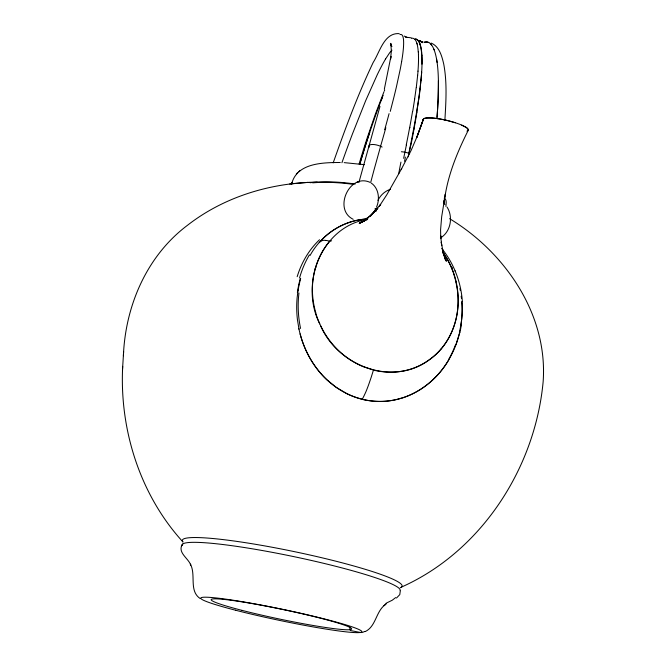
<?xml version="1.0" encoding="UTF-8"?>
<svg xmlns="http://www.w3.org/2000/svg" width="666" height="666" viewBox="0 0 666 666"><rect width="100%" height="100%" fill="white"/><g stroke="black" fill="none" stroke-linecap="round" stroke-linejoin="round"><path stroke-width="1" d="M122.694 366.375C119.397 429.587 139.977 494.796 182.9 541.891M400.283 591L399.783 594.621L396.495 598.026M123.401 355.727C125.374 305.752 146.861 255.744 187.496 225.275C224.234 196.661 270.954 182.642 317.224 182.118M122.469 370.313L123.635 351.565M421.645 72.136L421.503 74.151M444.896 119.947C446.012 101.332 447.194 82.418 443.714 63.978C441.858 56.086 439.385 46.478 431.135 43.057M418.007 71.104L417.848 73.11A152.889 20.921 -74.9 0 1 417.649 75.266M437.004 117.574L437.554 109.823A179.204 32.043 -78.6 0 0 438.136 98.71L438.395 80.711M417.657 75.258L416.275 87.621M445.912 206.427C445.979 203.813 447.177 199.658 444.214 198.168M420.088 88.695L421.345 76.307A152.839 22.403 -74.9 0 0 421.511 74.142M418.614 100.033L416.716 112.521M414.693 98.926L412.704 111.397M297.985 290.776L297.111 297.918A110.589 102.814 43.4 0 0 297.452 319.863L299.001 329.237M443.947 201.848L443.698 203.155L445.404 194.014L441.675 216.691L440.576 229.812L440.767 238.636L440.676 235.764L441.7 245.637L441.267 242.158L443.315 253.172L442.432 248.934L445.721 260.664L442.557 251.215L446.403 261.238L444.247 255.478M413.944 128.505L413.811 129.262M409.715 128.122L409.856 127.373M410.647 145.613L408.691 155.103M406.51 144.472L403.646 158.325M445.188 195.196C448.926 172.286 457.967 150.749 468.34 130.128M408.325 156.851L408.508 155.977M384.324 89.236L390.934 56.41L390.559 59.108L391.358 50.816L390.775 43.348L391.6 46.395L390.959 45.23L391.941 46.453M459.74 332.309L459.407 333.649M459.598 332.867L455.944 344.747M358.857 182.601L379.978 106.452M459.299 334.099L458.949 335.431A111.663 104.637 37.6 0 1 450.041 357.55C439.593 376.598 422.094 392.099 401.099 398.326M390.268 111.38L393.564 98.576A180.528 18.057 -71.5 0 0 396.42 86.855L400.116 69.83A150.599 15.243 -71.4 0 0 401.673 61.389M370.845 181.876L372.71 174.867A181.96 9.382 -73.2 0 1 374.125 169.572L381.202 144.114A178.272 12.179 -72.4 0 0 385.622 128.496L385.839 127.722M369.73 132.351L367.948 137.745A151.007 21.354 -75 0 0 364.202 149.542L362.704 154.412A141.159 19.805 -75 0 0 359.782 164.186A142.715 20.047 -75 0 1 364.202 149.542A151.523 21.429 -75 0 1 369.73 132.376A152.914 21.67 -75 0 1 375.366 116.026A153.147 21.737 -75 0 1 381.052 100.741L382.467 97.094L381.052 100.708M333.191 162.845C345.188 128.846 357.709 94.93 373.235 62.363C379.77 52.248 384.057 32.551 399.234 33.633M423.276 119.514L416.774 137.537L423.451 119.072L416.899 137.005L411.113 150.449L401.148 169.58M376.465 207.234C380.078 199.217 378.854 188.145 371.12 182.975M382.825 96.204L383.175 95.321M383.999 91.683L375.541 113.67L367.316 137.571A150.824 21.345 -74.9 0 0 363.328 150.033L362.038 154.229A141.167 19.863 -74.9 0 0 359.099 163.986M384.357 90.834L384.707 89.993M291.483 184.191L292.249 182.384L291.6 184.174C296.586 162.995 322.644 162.521 340.251 162.504M181.926 545.113C177.88 552.955 188.486 558.374 190.767 565.101L190.351 564.11C196.287 574.733 188.644 590.825 200.166 598.534M315.201 268.589L315.834 267.449M401.69 168.581L386.829 194.705L379.32 206.227L380.694 204.32L369.971 216.633L377.905 208.158L366.417 219.305M375.882 208.5C373.659 213.062 369.896 216.933 365.234 218.997M377.955 200.374C380.436 195.18 385.031 191.05 390.509 189.236M310.09 255.436C321.528 234.574 343.706 219.813 367.682 218.947M385.622 58.908L389.352 53.222A137.604 13.745 -71.4 0 1 391.858 50.275L391.966 50.175M182.709 544.014L181.402 546.145L182.218 544.763A111.322 11.33 11.8 0 1 294.405 556.751A111.322 11.33 11.8 0 1 400.075 590.634M448.826 359.682C434.682 384.515 407.334 402.306 378.296 401.398A73.993 69.505 42.3 0 1 346.795 393.623L336.205 387.346L326.914 379.803A82.9 77.672 42.1 0 1 320.363 372.977C309.548 360.364 302.272 344.888 298.876 328.654M441.15 348.842C433 358.45 422.086 365.676 410.023 369.322A70.08 61.488 32.7 0 1 401.257 371.32A69.073 60.631 32.8 0 1 373.443 370.105M320.579 241.075C332.234 228.18 348.976 220.205 366.292 219.039M395.679 597.585L392.216 600.241L387.038 602.763A29.021 27.431 83.1 0 0 385.764 603.513M298.793 171.645L299.941 170.604M296.337 173.884L297.511 172.827M386.355 603.804L383.991 605.677L384.848 604.961C375.782 611.912 375.99 626.465 365.243 631.576M365.85 219.688L361.555 222.511L367.807 218.431M440.401 237.978C450.715 232.001 453.421 216.9 447.061 207.093M365.967 219.813L359.182 223.593L364.26 220.821L359.823 222.702L367.033 219.755M370.163 182.409C349.425 172.752 332.925 209.515 353.188 219.289M357.093 182.259L358.216 181.701M364.752 631.435L363.819 631.876A10.273 9.79 85.8 0 1 360.864 632.567L350.791 630.594A1.29 1.232 87.4 0 1 350.008 629.703A30.819 29.504 -89.1 0 0 349.742 627.197M401.332 587.146C481.451 551.456 535.173 467.99 543.14 381.743C548.06 314.768 505.327 252.347 449.592 218.681M424.075 42.308L426.931 41.983A170.013 30.669 -78.6 0 1 428.812 42.582A167.582 30.236 -78.6 0 1 431.476 44.913A166.4 30.02 -78.5 0 1 433.766 48.984L434.132 49.883M399.933 34.557L400.724 34.432A169.672 17.091 -71.5 0 1 402.722 36.097L402.947 36.688A167.241 16.85 -71.5 0 1 403.554 40.285L403.596 41.101A166.592 16.792 -71.5 0 1 403.288 49.475L402.997 52.206A155.861 15.751 -71.4 0 1 401.69 61.264M331.585 240.792L329.578 241.242A26.607 14.003 58.5 0 0 325.782 240.451M366.641 219.397C320.729 227.489 299.667 284.415 319.755 323.892M411.405 38.303L412.063 38.212A172.261 23.676 -74.8 0 1 415.01 39.602M289.693 183.991L307.967 182.392M344.189 162.629L364.435 164.669M422.868 41.683L420.712 41.317M411.13 37.82L405.76 37.146L407.009 37.537L404.237 36.064M419.821 41.192L422.236 41.925M455.377 122.769L447.469 120.554A21.67 3.73 13.8 0 0 439.46 118.906L433.566 118.115A25.824 4.437 13.8 0 0 430.569 117.907L429.67 117.874A27.506 4.72 13.8 0 0 427.322 117.915L426.656 117.974A29.212 5.012 13.8 0 0 423.351 120.013L423.285 119.822A29.229 5.012 13.8 0 1 426.19 118.024L431.751 117.965A25.058 4.304 13.8 0 1 435.506 118.323L439.768 118.956A21.595 3.721 13.8 0 1 447.977 120.679L449.167 120.979A19.98 3.447 13.8 0 1 453.812 122.278L454.92 122.619A21.595 3.721 13.8 0 1 461.929 125.2L465.126 126.756A25.649 4.412 13.8 0 1 467.232 128.172L467.59 128.488A27.522 4.729 13.8 0 1 468.256 129.371L468.348 129.637A29.246 5.028 13.9 0 1 466.899 131.152M375.05 208.408L376.914 209.241M461.713 125.1L466.7 127.747L468.373 129.828M420.096 40.842L422.394 42.707L420.146 40.884M443.997 203.679L444.855 204.42M430.885 44.214L431.476 44.913M415.026 39.535L415.434 40.052A169.572 23.293 -74.8 0 1 416.908 43.365M441.641 248.385C453.904 263.345 461.005 282.309 462.37 301.556M443.298 252.955C466.724 285.19 462.853 336.505 428.929 360.056C392.399 387.021 337.745 365.709 320.687 325.899M443.789 253.679L445.721 256.701A84.033 73.36 31.6 0 1 450.715 266.109L453.355 272.627L456.243 282.625M451.215 266.483L452.097 268.148M451.182 266.425L452.106 268.198M443.714 201.007L444.538 202.664M455.069 270.779L455.353 271.545M420.013 44.181L420.254 44.922L420.013 44.181A169.43 24.534 -75.2 0 0 417.932 40.41L418.381 40.901A169.505 24.575 -75.2 0 1 420.038 44.106M315.676 312.812C319.605 326.198 326.831 338.594 336.563 348.601A70.821 62.121 32.8 0 0 363.261 366.7L373.451 370.055L371.245 377.123A78.197 12.704 -75.7 0 1 369.921 381.027A47.644 8.075 -75.9 0 1 365.95 391.675A61.064 10.198 -75.7 0 1 362.271 399.209M416.933 43.29L417.149 44.031M300.108 333.891C305.669 355.286 318.406 375.091 336.73 387.712A74.709 70.155 42.2 0 0 362.262 399.275M436.555 59.016L437.096 62.396A154.745 28.005 -78.5 0 1 438.037 71.77A149.867 27.164 -78.4 0 1 438.419 82.917A162.221 29.262 -78.5 0 1 438.245 95.696A179.237 32.043 -78.6 0 1 437.554 109.823A186.305 33.375 -78.6 0 1 437.021 117.324M375.791 209.499L376.007 211.48M421.636 52.739L421.836 55.311M418.331 51.79L418.473 54.346M369.239 147.178A8.433 3.064 16.5 0 1 372.485 144.464A8.433 3.064 16.5 0 1 382.109 147.061M424.217 42.258A160.24 28.888 -78.5 0 1 425.824 41.95A170.03 30.678 -78.6 0 1 428.812 42.582M433.766 48.984A168.148 30.328 -78.6 0 1 435.656 54.812A163.295 29.479 -78.5 0 1 437.096 62.396M417.932 40.426A172.036 24.9 -75.3 0 0 415.251 38.986A172.178 24.95 -75.2 0 1 417.965 40.301M420.213 45.047A167.774 24.334 -75.1 0 1 421.578 52.922M420.288 44.797A167.649 24.384 -75.1 0 1 421.703 52.539M421.595 52.88A159.032 23.168 -75 0 1 421.928 64.078M422.003 63.978A151.299 22.178 -74.9 0 1 421.661 72.219A153.313 22.453 -74.9 0 1 420.987 80.095M421.869 55.211A157.476 23.01 -75 0 1 422.036 63.778M420.929 80.245A163.445 23.876 -75 0 1 419.996 88.919M419.921 89.094A176.981 25.816 -75 0 1 417.349 107.684M420.204 88.445A175.091 25.674 -74.9 0 1 418.731 99.783M417.282 107.817A188.32 27.539 -75 0 1 413.544 129.72M413.453 129.87A200.499 29.454 -74.9 0 1 408.716 153.813M414.061 128.829A198.693 29.487 -74.9 0 1 410.897 145.246M404.545 161.272A163.361 36.688 -72.7 0 1 405.394 157.084M401.365 151.756A10.132 3.58 11.9 0 1 409.648 153.563M182.959 541.957A112.246 11.772 11.8 0 1 295.429 551.864A112.246 11.772 11.8 0 1 400.266 587.737M312.662 182.842A88.203 30.211 12 0 1 353.196 184.34M297.178 276.681A107.084 89.061 62.2 0 1 319.514 239.752M298.043 290.801A107.584 84.973 73 0 1 300.666 278.48M299.575 277.905A107.85 87.055 70.1 0 1 309.415 254.828M297.377 292.599A107.059 84.457 73.1 0 1 300.333 278.305M401.074 398.251A75.891 71.27 42.1 0 1 362.254 399.35M459.89 288.561A107.584 98.66 -22.3 0 1 460.298 290.451M461.297 296.195A107.584 98.66 -22.3 0 1 461.555 298.127M461.938 302.006A107.584 98.66 -22.3 0 1 459.373 332.251M315.784 312.795A94.339 82.184 33.6 0 1 329.653 241.3M455.586 344.597A110.389 103.413 39.1 0 1 448.601 359.548M461.347 324.8A106.735 97.669 -23.9 0 1 459.781 332.9M461.272 296.578A108.308 99.117 -23.5 0 1 461.53 298.559M461.838 301.556A108.308 99.117 -23.5 0 1 460.939 324.767M319.247 242.607A30.703 16.15 58.4 0 1 321.994 240.651M300.557 328.438A110.781 100.966 51.5 0 1 298.942 292.982M456.019 282.642A94.464 82.692 31.1 0 1 441.183 348.867M321.978 240.634A23.81 12.512 58.4 0 1 325.757 240.401M310.031 182.725A86.722 29.77 12 0 1 355.228 184.016M385.581 58.983A145.138 14.527 -71.4 0 0 382.401 64.602L381.21 66.841A139.694 13.953 -71.4 0 0 377.264 74.709L365.617 100.816L352.522 133.758A150.716 15.135 -71.5 0 0 347.943 146.012L346.437 150.133A141.658 14.144 -71.5 0 0 341.924 162.745M398.734 173.643A139.061 23.485 -74 0 1 400.932 162.113M409.457 128.621A198.709 25.574 -75.3 0 1 406.252 144.897M412.479 111.871A189.36 24.809 -75.2 0 1 409.632 127.797M416.158 87.895A175.133 23.477 -75.1 0 1 414.577 99.201M417.982 71.179A151.349 20.738 -74.9 0 0 418.439 63.095A157.534 21.578 -74.9 0 0 418.431 54.47M417.107 44.172A167.707 22.977 -74.9 0 1 418.256 51.998M389.077 113.645A203.521 20.779 -71.4 0 1 384.682 129.728M416.924 112.104A189.327 27.947 -74.9 0 1 414.16 128.13M421.112 41.65L419.463 40.401L421.753 42.166L421.112 41.65M235.589 610.231A82.309 5.719 11.8 0 0 361.521 632.117A82.309 5.719 11.8 0 0 246.495 602.422A82.309 5.719 11.8 0 0 235.589 610.231M241.974 610.356A71.761 5.02 11.8 0 0 351.407 629.278A71.761 5.02 11.8 0 0 250.641 603.304A71.761 5.02 11.8 0 0 241.974 610.356"/></g></svg>
